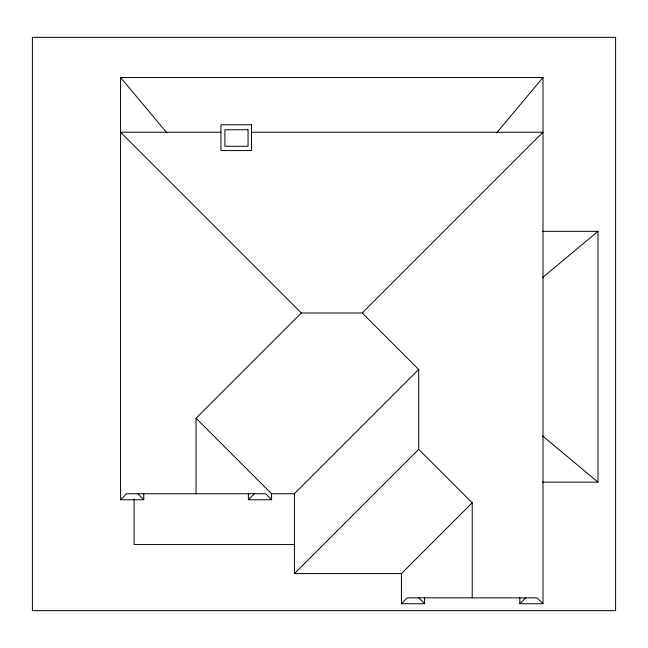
<?xml version="1.0" encoding="UTF-8"?>
<svg xmlns="http://www.w3.org/2000/svg" width="648" height="648" viewBox="0 0 648 648"><rect width="100%" height="100%" fill="white"/><g stroke="black" fill="none" stroke-linecap="round" stroke-linejoin="round"><path stroke-width="0.97" d="M496.651 132.881L543.016 77.501L120.569 77.501L120.569 499.762L143.759 499.762L143.759 493.744M196.069 493.744L196.069 418.244L301.32 312.984L362.256 312.984L543.016 132.224L251.505 132.224M120.569 499.762L126.587 493.744L265.55 493.744L271.569 499.762L271.569 493.744L196.069 418.244M248.378 493.808L248.378 499.762L254.397 493.744M418.721 369.449L418.721 449.315L472.222 502.808L401.42 573.61L294.435 573.61L294.435 493.744L418.721 369.449L362.256 312.984M294.435 573.61L418.721 449.315M424.61 597.788L424.61 603.742L401.42 603.742L407.309 597.853L537.127 597.853L543.016 603.742L519.826 603.742L519.826 597.788M519.826 603.742L525.714 597.853M542.433 277.709L597.999 231.336L597.999 482.153L542.757 482.153M220.944 132.224L120.569 132.224L301.32 312.984M542.757 231.336L597.999 231.336M271.569 493.744L294.435 493.744M248.378 499.762L271.569 499.762M294.605 544.555L134.12 544.555L134.12 498.822M542.433 435.788L597.999 482.153M418.721 597.853L424.61 603.742M137.741 493.744L143.759 499.762M120.569 77.501L166.933 132.881M543.016 77.501L543.016 603.742M472.222 502.808L472.222 597.853M401.42 573.61L401.42 603.742M615.6 37.349L32.4 37.349L32.4 610.651L615.6 610.651L615.6 37.349M251.505 124.813L220.944 124.813L220.944 150.563L251.505 150.563L251.505 124.813M248.046 129.762L224.905 129.762L224.905 146.286L248.046 146.286L248.046 129.762"/></g></svg>
